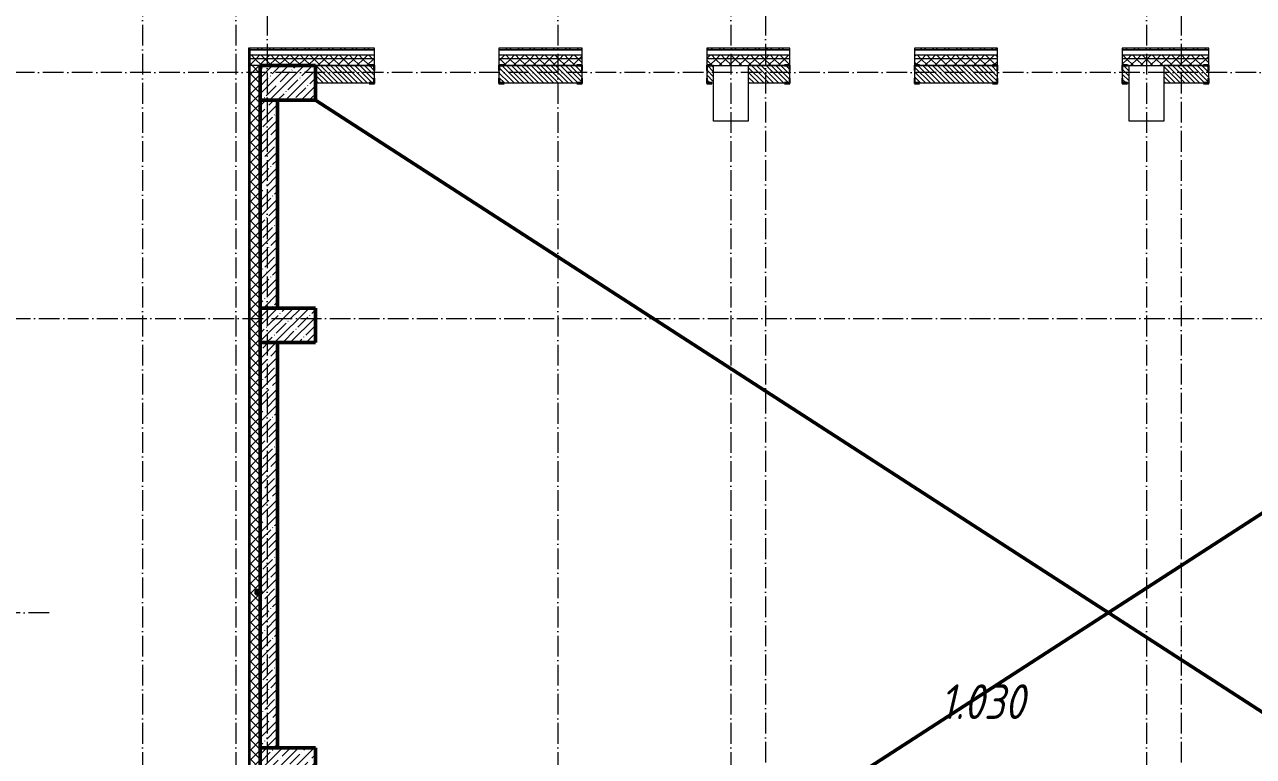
# Model space of a CAD drawing. Header units: millimetres. Extents: x -135211 to 49383, y -8033 to 228499.
# Drawn here: x -83144 to -65397, y 203638 to 214206 of the extents above; entities that cross this region are included whole.
import ezdxf

# ---------------------------------------------------------------- set-up
doc = ezdxf.new("R2010")
doc.units = ezdxf.units.MM
doc.linetypes.add('50_200_ШТРИХ_1Т_ш5_п1_п1_', pattern=[700, 500, -100, 0, -100])
for name, color, linetype, lineweight in [('A-DETL-____-OTLN-1', 7, 'Continuous', 50), ('A-GENM-____-MCUT', 7, 'Continuous', 25), ('A-GENM-____-OTLN-1', 7, 'Continuous', 25), ('A-WALL-____-MCUT', 7, 'Continuous', 13), ('A-WALL-____-MCUT-1', 7, 'Continuous', 9), ('A-WALL-____-MCUT-2', 7, 'Continuous', 50), ('A-WALL-____-PATT-1', 7, 'Continuous', 9), ('A-WALL-FNSH-MCUT-1', 7, 'Continuous', 9), ('G-____-____-TEXT', 7, 'Continuous', 9), ('S-COLS-____-MCUT', 7, 'Continuous', 50), ('S-COLS-____-OTLN', 7, 'Continuous', 9), ('S-GRID-____-OTLN-1', 7, '50_200_ШТРИХ_1Т_ш5_п1_п1_', 9), ('Марки помещений', 7, 'Continuous', 9)]:
    doc.layers.add(name, color=color, linetype=linetype, lineweight=lineweight)
doc.styles.add('ISOCPEUR_I_2', font='isocpeui.ttf', dxfattribs={"width": 0.85, "height": 2.3})
pattern_1 = [(135, (-129942.255, 127932.027), (-35.35534, -35.35534), [])]
pattern_2 = [(45, (-129942.25, 127932.03), (-70.71068, 70.71068), []), (135, (-129942.25, 127932.03), (-70.71068, -70.71068), [])]
pattern_3 = [(45, (-129942.25, 127932.03), (-114.04925, 114.04925), []), (45, (-129828.2, 127932.03), (-114.04925, 114.04925), [201.612, -40.322, 3.353, -36.97])]
pattern_4 = [(45, (-129942.25, 127932.03), (-85.53659, 85.53659), []), (45, (-129885.23, 127932.03), (-85.53659, 85.53659), [])]

# ---------------------------------------------------------------- blocks, each defined once
blk = doc.blocks.new('BSC_Колонна _Прямоугольная - 500х800-V12-АР1_План отверстий 3 этажа в осях 1-64_Ю-ЯЯ')
at = {"layer": 'S-COLS-____-OTLN'}
h = blk.add_hatch(dxfattribs=at)
h.set_pattern_fill('FP_18', color=256, style=0, pattern_type=2)
h.set_pattern_definition([(315, (-85431.04, 50600), (114.04925, 114.04925), []), (315, (-85431.04, 50485.95), (114.04925, 114.04925), [201.613, -40.323, 3.353, -36.97])])
h.paths.add_polyline_path([(-250, 400), (-250, -400), (250, -400), (250, 400)], flags=0)
at = {"layer": 'S-COLS-____-MCUT'}
for p, q in [((250, 400), (-250, 400)), ((-250, 400), (-250, -400)), ((250, -400), (250, 400)), ((-250, -400), (250, -400))]:
    blk.add_line(p, q, dxfattribs=at)
blk = doc.blocks.new('BSC_Колонна _Прямоугольная - 500х800-V75-АР1_План отверстий 3 этажа в осях 1-64_Ю-ЯЯ')
at = {"layer": 'S-COLS-____-OTLN'}
h = blk.add_hatch(dxfattribs=at)
h.set_pattern_fill('FP_84', color=256, style=0, pattern_type=2)
h.set_pattern_definition([(315, (-81931.04, 50600), (114.04925, 114.04925), []), (315, (-81931.04, 50485.95), (114.04925, 114.04925), [201.613, -40.323, 3.353, -36.97])])
h.paths.add_polyline_path([(-250, -400), (250, -400), (250, 400), (-250, 400)], flags=0)
at = {"layer": 'S-COLS-____-MCUT'}
for p, q in [((250, 400), (-250, 400)), ((-250, 400), (-250, -400)), ((250, -400), (250, 400)), ((-250, -400), (250, -400))]:
    blk.add_line(p, q, dxfattribs=at)
blk = doc.blocks.new('BSC_Колонна _Прямоугольная - 500х800-V76-АР1_План отверстий 3 этажа в осях 1-64_Ю-ЯЯ')
at = {"layer": 'S-COLS-____-OTLN'}
h = blk.add_hatch(dxfattribs=at)
h.set_pattern_fill('FP_85', color=256, style=0, pattern_type=2)
h.set_pattern_definition([(315, (-75581.04, 50600), (114.04925, 114.04925), []), (315, (-75581.04, 50485.95), (114.04925, 114.04925), [201.613, -40.323, 3.353, -36.97])])
h.paths.add_polyline_path([(-250, -400), (250, -400), (250, 400), (-250, 400)], flags=0)
at = {"layer": 'S-COLS-____-MCUT'}
for p, q in [((250, 400), (-250, 400)), ((-250, 400), (-250, -400)), ((250, -400), (250, 400)), ((-250, -400), (250, -400))]:
    blk.add_line(p, q, dxfattribs=at)
blk = doc.blocks.new('BSC_Колонна _Прямоугольная - 500х800-25984400-АР1_План отверстий 3 этажа в осях 1-64_Ю-ЯЯ')
at = {"layer": 'S-COLS-____-OTLN'}
for p, q in [((-250, 400), (250, 400)), ((-250, -150), (-250, 400)), ((250, 400), (250, -150))]:
    blk.add_line(p, q, dxfattribs=at)
blk = doc.blocks.new('Фахверк_СКБ_Уголок - 250_2160-27509414-АР1_План отверстий 3 этажа в осях 1-64_Ю-ЯЯ')
at = {"layer": 'A-GENM-____-MCUT'}
for p, q in [((200, 181), (125, 181)), ((125, 181), (125, 106)), ((200, 175), (200, 181)), ((125, 106), (131, 106)), ((131, 106), (131, 175)), ((131, 175), (200, 175)), ((131, -6), (125, -6)), ((125, -6), (125, -81)), ((125, -81), (200, -81)), ((131, -75), (131, -6)), ((200, -75), (131, -75)), ((200, -81), (200, -75))]:
    blk.add_line(p, q, dxfattribs=at)
blk = doc.blocks.new('Фахверк_СКБ_Уголок - 250_2160_1-27509452-АР1_План отверстий 3 этажа в осях 1-64_Ю-ЯЯ')
at = {"layer": 'A-GENM-____-MCUT'}
for p, q in [((200, 181), (125, 181)), ((125, 181), (125, 106)), ((200, 175), (200, 181)), ((125, 106), (131, 106)), ((131, 106), (131, 175)), ((131, 175), (200, 175)), ((131, -6), (125, -6)), ((125, -6), (125, -81)), ((125, -81), (200, -81)), ((131, -75), (131, -6)), ((200, -75), (131, -75)), ((200, -81), (200, -75))]:
    blk.add_line(p, q, dxfattribs=at)

msp = doc.modelspace()

# ---------------------------------------------------------------- hatches: boundary and pattern name
at = {"layer": 'A-WALL-____-PATT-1'}
h = msp.add_hatch(dxfattribs=at)
h.set_pattern_fill('FP_6', color=256, style=0, pattern_type=2)
h.set_pattern_definition(pattern_4)
h.paths.add_polyline_path([(-79777.3, 213843.1), (-79777.3, 213863.1), (-79911.3, 213863.1), (-79911.3, 213843.1)], flags=0)
h = msp.add_hatch(dxfattribs=at)
h.set_pattern_fill('FP_6', color=256, style=0, pattern_type=2)
h.set_pattern_definition(pattern_4)
h.paths.add_polyline_path([(-55227.3, 213843.1), (-55227.3, 213863.1), (-58242.3, 213863.1), (-58242.3, 213843.1), (-55722.8, 213843.1)], flags=0)
h.paths.add_polyline_path([(-61242.3, 213843.1), (-60042.3, 213843.1), (-60042.3, 213863.1), (-61242.3, 213863.1)], flags=0)
h.paths.add_polyline_path([(-66042.3, 213843.1), (-66042.3, 213863.1), (-67292.3, 213863.1), (-67292.3, 213843.1), (-66327.6, 213843.1)], flags=0)
h.paths.add_polyline_path([(-64242.3, 213843.1), (-63042.3, 213843.1), (-63042.3, 213863.1), (-64242.3, 213863.1)], flags=0)
h.paths.add_polyline_path([(-69092.3, 213843.1), (-69092.3, 213863.1), (-70292.3, 213863.1), (-70292.3, 213843.1), (-69862.5, 213843.1)], flags=0)
h.paths.add_polyline_path([(-73292.3, 213843.1), (-72092.3, 213843.1), (-72092.3, 213863.1), (-73292.3, 213863.1)], flags=0)
h.paths.add_polyline_path([(-75092.3, 213843.1), (-75092.3, 213863.1), (-76292.3, 213863.1), (-76292.3, 213843.1)], flags=0)
h.paths.add_polyline_path([(-78092.3, 213843.1), (-78092.3, 213863.1), (-79777.3, 213863.1), (-79777.3, 213843.1)], flags=0)
h = msp.add_hatch(dxfattribs=at)
h.set_pattern_fill('FP_4', color=256, style=0, pattern_type=2)
h.set_pattern_definition(pattern_2)
h.paths.add_polyline_path([(-28462.3, 213713.1), (-28462.3, 213763.1), (-35442.3, 213763.1), (-35442.3, 213713.1), (-30978.3, 213713.1)], flags=0)
h.paths.add_polyline_path([(-36442.3, 213713.1), (-36442.3, 213763.1), (-38192.3, 213763.1), (-38192.3, 213713.1), (-38048.1, 213713.1)], flags=0)
h.paths.add_polyline_path([(-44117.3, 213713.1), (-42992.3, 213713.1), (-42992.3, 213763.1), (-44117.3, 213763.1)], flags=0)
h.paths.add_polyline_path([(-45917.3, 213713.1), (-45917.3, 213763.1), (-47042.3, 213763.1), (-47042.3, 213713.1), (-46001.7, 213713.1)], flags=0)
h.paths.add_polyline_path([(-49536.7, 213713.1), (-48842.3, 213713.1), (-48842.3, 213763.1), (-49892.3, 213763.1), (-49892.3, 213713.1)], flags=0)
h.paths.add_polyline_path([(-52892.3, 213713.1), (-51692.3, 213713.1), (-51692.3, 213763.1), (-52892.3, 213763.1)], flags=0)
h.paths.add_polyline_path([(-54692.3, 213713.1), (-54692.3, 213763.1), (-58242.3, 213763.1), (-58242.3, 213713.1), (-55722.8, 213713.1)], flags=0)
h.paths.add_polyline_path([(-60042.3, 213713.1), (-60042.3, 213763.1), (-61242.3, 213763.1), (-61242.3, 213713.1)], flags=0)
h.paths.add_polyline_path([(-66042.3, 213713.1), (-66042.3, 213763.1), (-67292.3, 213763.1), (-67292.3, 213713.1), (-66327.6, 213713.1)], flags=0)
h.paths.add_polyline_path([(-64242.3, 213713.1), (-63042.3, 213713.1), (-63042.3, 213763.1), (-64242.3, 213763.1)], flags=0)
h.paths.add_polyline_path([(-72092.3, 213713.1), (-72092.3, 213763.1), (-73292.3, 213763.1), (-73292.3, 213713.1)], flags=0)
h.paths.add_polyline_path([(-69092.3, 213713.1), (-69092.3, 213763.1), (-70292.3, 213763.1), (-70292.3, 213713.1), (-69862.5, 213713.1)], flags=0)
h.paths.add_polyline_path([(-75092.3, 213713.1), (-75092.3, 213763.1), (-76292.3, 213763.1), (-76292.3, 213713.1)], flags=0)
h.paths.add_polyline_path([(-78092.3, 213713.1), (-78092.3, 213763.1), (-79892.3, 213763.1), (-79892.3, 213713.1)], flags=0)
h = msp.add_hatch(dxfattribs=at)
h.set_pattern_fill('FP_4', color=256, style=0, pattern_type=2)
h.set_pattern_definition(pattern_2)
h.paths.add_polyline_path([(-28542.3, 213613.1), (-28462.3, 213613.1), (-28462.3, 213713.1), (-35442.3, 213713.1), (-35442.3, 213613.1), (-28592.3, 213613.1)], flags=0)
h.paths.add_polyline_path([(-36442.3, 213613.1), (-36442.3, 213713.1), (-38192.3, 213713.1), (-38192.3, 213619.1), (-38117.3, 213619.1), (-38117.3, 213613.1), (-36942.3, 213613.1)], flags=0)
h.paths.add_polyline_path([(-45992.3, 213613.1), (-45992.3, 213619.1), (-45917.3, 213619.1), (-45917.3, 213713.1), (-47042.3, 213713.1), (-47042.3, 213613.1), (-46001.7, 213613.1)], flags=0)
h.paths.add_polyline_path([(-43350.5, 213613.1), (-43067.3, 213613.1), (-43067.3, 213619.1), (-42992.3, 213619.1), (-42992.3, 213713.1), (-44117.3, 213713.1), (-44117.3, 213619.1), (-44042.3, 213619.1), (-44042.3, 213613.1)], flags=0)
h.paths.add_polyline_path([(-48917.3, 213613.1), (-48917.3, 213619.1), (-48842.3, 213619.1), (-48842.3, 213713.1), (-49892.3, 213713.1), (-49892.3, 213619.1), (-49817.3, 213619.1), (-49817.3, 213613.1), (-49536.7, 213613.1)], flags=0)
h.paths.add_polyline_path([(-51767.3, 213613.1), (-51767.3, 213619.1), (-51692.3, 213619.1), (-51692.3, 213713.1), (-52892.3, 213713.1), (-52892.3, 213619.1), (-52817.3, 213619.1), (-52817.3, 213613.1), (-51942.3, 213613.1)], flags=0)
h.paths.add_polyline_path([(-54692.3, 213613.1), (-54692.3, 213713.1), (-58242.3, 213713.1), (-58242.3, 213619.1), (-58167.3, 213619.1), (-58167.3, 213613.1), (-55192.3, 213613.1)], flags=0)
h.paths.add_polyline_path([(-60742.3, 213613.1), (-60117.3, 213613.1), (-60117.3, 213619.1), (-60042.3, 213619.1), (-60042.3, 213713.1), (-61242.3, 213713.1), (-61242.3, 213613.1)], flags=0)
h.paths.add_polyline_path([(-66692.3, 213613.1), (-66117.3, 213613.1), (-66117.3, 213619.1), (-66042.3, 213619.1), (-66042.3, 213713.1), (-67292.3, 213713.1), (-67292.3, 213619.1), (-67217.3, 213619.1), (-67217.3, 213613.1), (-67192.3, 213613.1)], flags=0)
h.paths.add_polyline_path([(-64167.3, 213613.1), (-63117.3, 213613.1), (-63117.3, 213619.1), (-63042.3, 213619.1), (-63042.3, 213713.1), (-64242.3, 213713.1), (-64242.3, 213619.1), (-64167.3, 213619.1)], flags=0)
h.paths.add_polyline_path([(-69862.5, 213613.1), (-69167.3, 213613.1), (-69167.3, 213619.1), (-69092.3, 213619.1), (-69092.3, 213713.1), (-70292.3, 213713.1), (-70292.3, 213619.1), (-70217.3, 213619.1), (-70217.3, 213613.1)], flags=0)
h.paths.add_polyline_path([(-72167.3, 213613.1), (-72167.3, 213619.1), (-72092.3, 213619.1), (-72092.3, 213713.1), (-73292.3, 213713.1), (-73292.3, 213619.1), (-73217.3, 213619.1), (-73217.3, 213613.1), (-72692.3, 213613.1)], flags=0)
h.paths.add_polyline_path([(-76217.3, 213613.1), (-75167.3, 213613.1), (-75167.3, 213619.1), (-75092.3, 213619.1), (-75092.3, 213713.1), (-76292.3, 213713.1), (-76292.3, 213619.1), (-76217.3, 213619.1)], flags=0)
h.paths.add_polyline_path([(-78167.3, 213613.1), (-78167.3, 213619.1), (-78092.3, 213619.1), (-78092.3, 213713.1), (-79892.3, 213713.1), (-79892.3, 213613.1), (-78942.3, 213613.1)], flags=0)
h = msp.add_hatch(dxfattribs=at)
h.set_pattern_fill('FP_4', color=256, style=0, pattern_type=2)
h.set_pattern_definition(pattern_2)
h.paths.add_polyline_path([(-79742.3, 195713.1), (-79742.3, 213613.1), (-79892.3, 213613.1), (-79892.3, 195713.1)], flags=0)
h = msp.add_hatch(dxfattribs=at)
h.set_pattern_fill('FP_9', color=256, style=0, pattern_type=2)
h.set_pattern_definition(pattern_1)
h.paths.add_polyline_path([(-73217.3, 213363.1), (-73192.3, 213363.1), (-73192.3, 213613.1), (-73286.3, 213613.1), (-73286.3, 213544.1), (-73292.3, 213544.1), (-73292.3, 213432.1), (-73286.3, 213432.1), (-73286.3, 213363.1)], flags=0)
h.paths.add_polyline_path([(-75098.3, 213363.1), (-75098.3, 213432.1), (-75092.3, 213432.1), (-75092.3, 213544.1), (-75098.3, 213544.1), (-75098.3, 213613.1), (-76286.3, 213613.1), (-76286.3, 213544.1), (-76292.3, 213544.1), (-76292.3, 213432.1), (-76286.3, 213432.1), (-76286.3, 213363.1), (-75167.3, 213363.1)], flags=0)
h.paths.add_polyline_path([(-78098.3, 213363.1), (-78098.3, 213432.1), (-78092.3, 213432.1), (-78092.3, 213544.1), (-78098.3, 213544.1), (-78098.3, 213613.1), (-78942.3, 213613.1), (-78942.3, 213363.1), (-78167.3, 213363.1)], flags=0)
h = msp.add_hatch(dxfattribs=at)
h.set_pattern_fill('FP_9', color=256, style=0, pattern_type=2)
h.set_pattern_definition(pattern_1)
h.paths.add_polyline_path([(-72098.3, 213363.1), (-72098.3, 213432.1), (-72092.3, 213432.1), (-72092.3, 213544.1), (-72098.3, 213544.1), (-72098.3, 213613.1), (-72692.3, 213613.1), (-72692.3, 213363.1), (-72167.3, 213363.1)], flags=0)
h.paths.add_polyline_path([(-69167.3, 213363.1), (-69098.3, 213363.1), (-69098.3, 213432.1), (-69092.3, 213432.1), (-69092.3, 213544.1), (-69098.3, 213544.1), (-69098.3, 213613.1), (-70286.3, 213613.1), (-70286.3, 213544.1), (-70292.3, 213544.1), (-70292.3, 213432.1), (-70286.3, 213432.1), (-70286.3, 213363.1), (-69862.5, 213363.1)], flags=0)
h.paths.add_polyline_path([(-67217.3, 213363.1), (-67192.3, 213363.1), (-67192.3, 213613.1), (-67286.3, 213613.1), (-67286.3, 213544.1), (-67292.3, 213544.1), (-67292.3, 213432.1), (-67286.3, 213432.1), (-67286.3, 213363.1)], flags=0)
h = msp.add_hatch(dxfattribs=at)
h.set_pattern_fill('FP_9', color=256, style=0, pattern_type=2)
h.set_pattern_definition(pattern_1)
h.paths.add_polyline_path([(-63048.3, 213363.1), (-63048.3, 213432.1), (-63042.3, 213432.1), (-63042.3, 213544.1), (-63048.3, 213544.1), (-63048.3, 213613.1), (-64236.3, 213613.1), (-64236.3, 213544.1), (-64242.3, 213544.1), (-64242.3, 213432.1), (-64236.3, 213432.1), (-64236.3, 213363.1), (-63117.3, 213363.1)], flags=0)
h.paths.add_polyline_path([(-66327.6, 213363.1), (-66048.3, 213363.1), (-66048.3, 213432.1), (-66042.3, 213432.1), (-66042.3, 213544.1), (-66048.3, 213544.1), (-66048.3, 213613.1), (-66692.3, 213613.1), (-66692.3, 213363.1)], flags=0)
h = msp.add_hatch(dxfattribs=at)
h.set_pattern_fill('FP_12', color=256, style=0, pattern_type=2)
h.set_pattern_definition(pattern_3)
h.paths.add_polyline_path([(-79492.3, 210113.1), (-79492.3, 213113.1), (-79742.3, 213113.1), (-79742.3, 210113.1)], flags=0)
h = msp.add_hatch(dxfattribs=at)
h.set_pattern_fill('FP_12', color=256, style=0, pattern_type=2)
h.set_pattern_definition(pattern_3)
h.paths.add_polyline_path([(-79492.3, 203763.1), (-79492.3, 209613.1), (-79742.3, 209613.1), (-79742.3, 203763.1)], flags=0)
at = {"layer": 'G-____-____-TEXT'}
h = msp.add_hatch(color=256, dxfattribs=at)
edge = h.paths.add_edge_path(flags=0)
edge.add_arc((-79765.3, 206006.3), 50, 0, 360)

# ---------------------------------------------------------------- linework, layer by layer
at = {"layer": 'A-DETL-____-OTLN-1'}
for p, q in [((-78942.3, 213113.1), (-56042.3, 198313.1)), ((-56042.3, 213113.1), (-78942.3, 198313.1))]:
    msp.add_line(p, q, dxfattribs=at)
at = {"layer": 'A-WALL-____-MCUT'}
for p, q in [((-78092.3, 213843.1), (-79892.3, 213843.1)), ((-79892.3, 213843.1), (-79892.3, 213613.1)), ((-78092.3, 213619.1), (-78092.3, 213843.1)), ((-75092.3, 213843.1), (-76292.3, 213843.1)), ((-76292.3, 213843.1), (-76292.3, 213619.1)), ((-75092.3, 213619.1), (-75092.3, 213843.1)), ((-72092.3, 213843.1), (-73292.3, 213843.1)), ((-73292.3, 213843.1), (-73292.3, 213619.1)), ((-72092.3, 213619.1), (-72092.3, 213843.1)), ((-69092.3, 213843.1), (-70292.3, 213843.1)), ((-70292.3, 213843.1), (-70292.3, 213619.1)), ((-69092.3, 213619.1), (-69092.3, 213843.1)), ((-66042.3, 213843.1), (-67292.3, 213843.1)), ((-67292.3, 213843.1), (-67292.3, 213619.1)), ((-66042.3, 213619.1), (-66042.3, 213843.1)), ((-79742.3, 213613.1), (-79892.3, 213613.1)), ((-78092.3, 213432.1), (-78092.3, 213544.1)), ((-76292.3, 213544.1), (-76292.3, 213432.1)), ((-75092.3, 213432.1), (-75092.3, 213544.1)), ((-73292.3, 213544.1), (-73292.3, 213432.1)), ((-73192.3, 213363.1), (-73192.3, 213613.1)), ((-73192.3, 213613.1), (-72692.3, 213613.1)), ((-72692.3, 213613.1), (-72692.3, 213363.1)), ((-72092.3, 213432.1), (-72092.3, 213544.1)), ((-70292.3, 213544.1), (-70292.3, 213432.1)), ((-69092.3, 213432.1), (-69092.3, 213544.1)), ((-67292.3, 213544.1), (-67292.3, 213432.1)), ((-67192.3, 213613.1), (-66692.3, 213613.1)), ((-67192.3, 213363.1), (-67192.3, 213613.1)), ((-66692.3, 213613.1), (-66692.3, 213363.1)), ((-66042.3, 213432.1), (-66042.3, 213544.1)), ((-78942.3, 213363.1), (-78167.3, 213363.1)), ((-76217.3, 213363.1), (-75167.3, 213363.1)), ((-73217.3, 213363.1), (-73192.3, 213363.1)), ((-72692.3, 213363.1), (-72167.3, 213363.1)), ((-70217.3, 213363.1), (-69167.3, 213363.1)), ((-67217.3, 213363.1), (-67192.3, 213363.1)), ((-66692.3, 213363.1), (-66117.3, 213363.1))]:
    msp.add_line(p, q, dxfattribs=at)
at = {"layer": 'A-WALL-____-MCUT-1'}
for p, q in [((-79904.3, 213863.1), (-79904.3, 195875.1)), ((-79898.3, 213863.1), (-79898.3, 195869.1)), ((-78092.3, 213763.1), (-79892.3, 213763.1)), ((-78092.3, 213713.1), (-79892.3, 213713.1)), ((-75092.3, 213763.1), (-76292.3, 213763.1)), ((-75092.3, 213713.1), (-76292.3, 213713.1)), ((-72092.3, 213763.1), (-73292.3, 213763.1)), ((-72092.3, 213713.1), (-73292.3, 213713.1)), ((-69092.3, 213763.1), (-70292.3, 213763.1)), ((-69092.3, 213713.1), (-70292.3, 213713.1)), ((-66042.3, 213763.1), (-67292.3, 213763.1)), ((-66042.3, 213713.1), (-67292.3, 213713.1)), ((-79892.3, 213613.1), (-79892.3, 195863.1)), ((-78167.3, 213613.1), (-78942.3, 213613.1)), ((-78942.3, 213613.1), (-78167.3, 213613.1)), ((-75167.3, 213613.1), (-76217.3, 213613.1)), ((-76217.3, 213613.1), (-75167.3, 213613.1)), ((-73192.3, 213613.1), (-73217.3, 213613.1)), ((-73217.3, 213613.1), (-73192.3, 213613.1)), ((-72692.3, 213613.1), (-72167.3, 213613.1)), ((-72167.3, 213613.1), (-72692.3, 213613.1)), ((-70217.3, 213613.1), (-69167.3, 213613.1)), ((-69167.3, 213613.1), (-70217.3, 213613.1)), ((-67217.3, 213613.1), (-67192.3, 213613.1)), ((-67192.3, 213613.1), (-67217.3, 213613.1)), ((-66692.3, 213613.1), (-66117.3, 213613.1)), ((-66117.3, 213613.1), (-66692.3, 213613.1))]:
    msp.add_line(p, q, dxfattribs=at)
at = {"layer": 'A-WALL-____-MCUT-2'}
for p, q in [((-79742.3, 213113.1), (-79742.3, 210113.1)), ((-79492.3, 210113.1), (-79492.3, 213113.1)), ((-79742.3, 209613.1), (-79742.3, 203763.1)), ((-79492.3, 203763.1), (-79492.3, 209613.1))]:
    msp.add_line(p, q, dxfattribs=at)
at = {"layer": 'A-WALL-FNSH-MCUT-1'}
for p, q in [((-79912.3, 213863.1), (-79912.3, 195883.1)), ((-78092.3, 213863.1), (-79912.3, 213863.1)), ((-79911.3, 213863.1), (-79911.3, 213843.1)), ((-79892.3, 213843.1), (-79892.3, 213863.1)), ((-79777.3, 213843.1), (-79777.3, 213863.1)), ((-78092.3, 213843.1), (-78092.3, 213863.1)), ((-75092.3, 213863.1), (-76292.3, 213863.1)), ((-76292.3, 213863.1), (-76292.3, 213843.1)), ((-75092.3, 213843.1), (-75092.3, 213863.1)), ((-72092.3, 213863.1), (-73292.3, 213863.1)), ((-73292.3, 213863.1), (-73292.3, 213843.1)), ((-72092.3, 213843.1), (-72092.3, 213863.1)), ((-69092.3, 213863.1), (-70292.3, 213863.1)), ((-70292.3, 213863.1), (-70292.3, 213843.1)), ((-69092.3, 213843.1), (-69092.3, 213863.1)), ((-66042.3, 213863.1), (-67292.3, 213863.1)), ((-67292.3, 213863.1), (-67292.3, 213843.1)), ((-66042.3, 213843.1), (-66042.3, 213863.1)), ((-79911.3, 213843.1), (-78092.3, 213843.1)), ((-76292.3, 213843.1), (-75092.3, 213843.1)), ((-73292.3, 213843.1), (-72092.3, 213843.1)), ((-70292.3, 213843.1), (-69092.3, 213843.1)), ((-67292.3, 213843.1), (-66042.3, 213843.1))]:
    msp.add_line(p, q, dxfattribs=at)
at = {"layer": 'G-____-____-TEXT'}
msp.add_circle((-79765.3, 206006.3), 50, dxfattribs=at)
at = {"layer": 'S-GRID-____-OTLN-1', "color": 251, "ltscale": 0.6, "true_color": 0x636466}
for p, q in [((-81442.3, 218824.9), (-81442.3, 180823.6)), ((-80092.3, 218824.9), (-80092.3, 194607.5)), ((-75442.3, 218824.9), (-75442.3, 180823.6)), ((-72942.3, 218824.9), (-72942.3, 180823.6)), ((-66942.3, 218824.9), (-66942.3, 180823.6)), ((-79642.3, 218551.5), (-79642.3, 194607.5)), ((-72442.3, 218551.5), (-72442.3, 180971.6)), ((-66442.3, 218551.5), (-66442.3, 180966.6)), ((-25867.8, 213513.1), (-134611, 213513.1)), ((-134611, 209963.1), (-25867.8, 209963.1)), ((-82787.7, 205713.1), (-134611, 205713.1))]:
    msp.add_line(p, q, dxfattribs=at)

# ---------------------------------------------------------------- block references
at = {"layer": 'A-GENM-____-OTLN-1', "rotation": 180}
for p in [(-77967.3, 213538.1), (-74967.3, 213538.1), (-71967.3, 213538.1), (-68967.3, 213538.1), (-65917.3, 213538.1)]:
    msp.add_blockref('Фахверк_СКБ_Уголок - 250_2160-27509414-АР1_План отверстий 3 этажа в осях 1-64_Ю-ЯЯ', p, dxfattribs=at)
at = {"layer": 'A-GENM-____-OTLN-1'}
for name, p in [('Фахверк_СКБ_Уголок - 250_2160-27509414-АР1_План отверстий 3 этажа в осях 1-64_Ю-ЯЯ', (-76417.3, 213438.1)), ('Фахверк_СКБ_Уголок - 250_2160_1-27509452-АР1_План отверстий 3 этажа в осях 1-64_Ю-ЯЯ', (-73417.3, 213438.1)), ('Фахверк_СКБ_Уголок - 250_2160-27509414-АР1_План отверстий 3 этажа в осях 1-64_Ю-ЯЯ', (-70417.3, 213438.1)), ('Фахверк_СКБ_Уголок - 250_2160_1-27509452-АР1_План отверстий 3 этажа в осях 1-64_Ю-ЯЯ', (-67417.3, 213438.1))]:
    msp.add_blockref(name, p, dxfattribs=at)
at = {"layer": 'S-COLS-____-OTLN'}
for name, p, rotation in [('BSC_Колонна _Прямоугольная - 500х800-V12-АР1_План отверстий 3 этажа в осях 1-64_Ю-ЯЯ', (-79342.3, 213363.1), 89.9999999999999), ('BSC_Колонна _Прямоугольная - 500х800-25984400-АР1_План отверстий 3 этажа в осях 1-64_Ю-ЯЯ', (-72942.3, 213213.1), 180), ('BSC_Колонна _Прямоугольная - 500х800-25984400-АР1_План отверстий 3 этажа в осях 1-64_Ю-ЯЯ', (-66942.3, 213213.1), 180), ('BSC_Колонна _Прямоугольная - 500х800-V75-АР1_План отверстий 3 этажа в осях 1-64_Ю-ЯЯ', (-79342.3, 209863.1), 89.9999999999999), ('BSC_Колонна _Прямоугольная - 500х800-V76-АР1_План отверстий 3 этажа в осях 1-64_Ю-ЯЯ', (-79342.3, 203513.1), 89.9999999999999)]:
    msp.add_blockref(name, p, dxfattribs=dict(at, rotation=rotation))

# ---------------------------------------------------------------- texts
at = {"layer": 'Марки помещений', "insert": (-69917.1, 204678.7), "char_height": 500, "width": 737.552, "attachment_point": 1, "style": 'ISOCPEUR_I_2'}
msp.add_mtext('1.030', dxfattribs=at)

doc.saveas('drawing.dxf')
